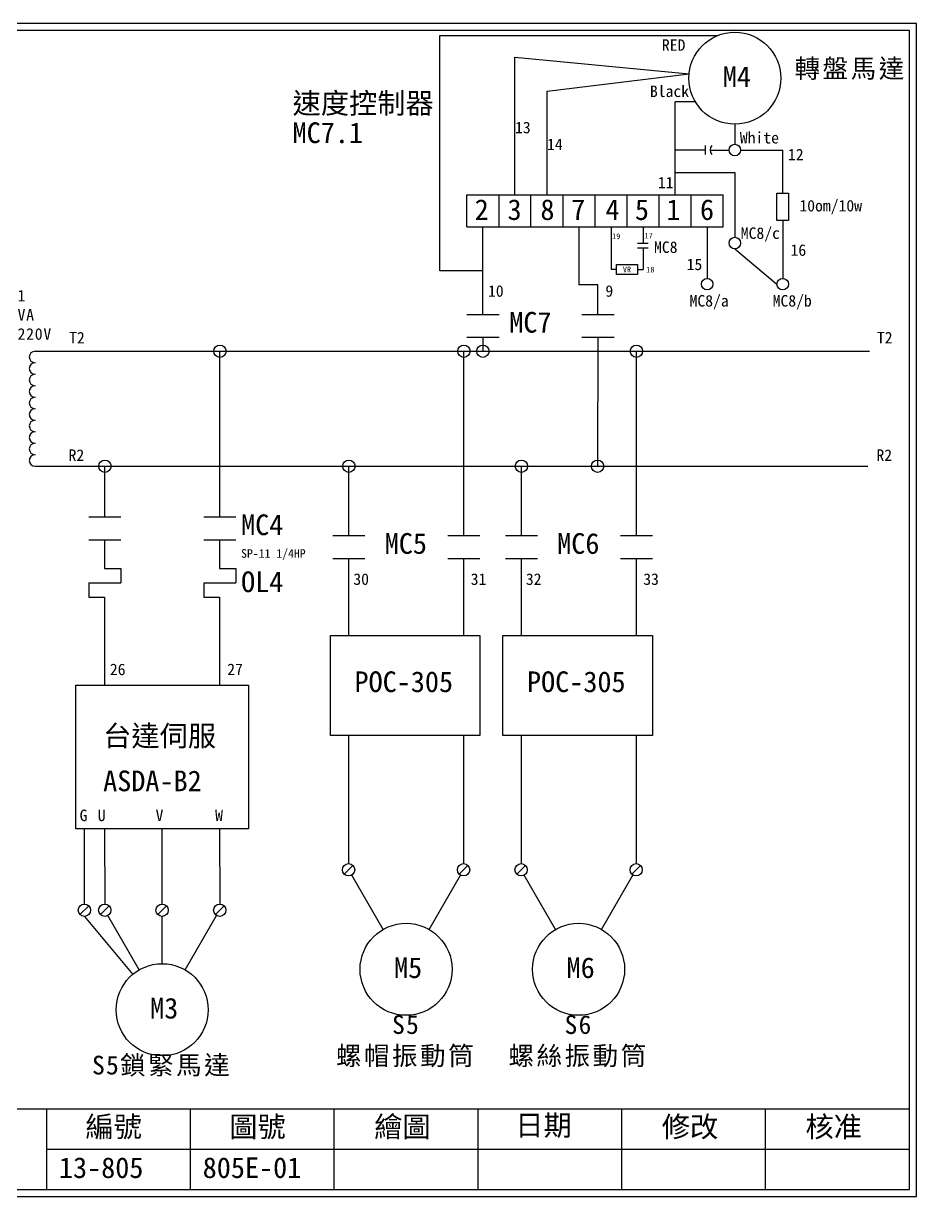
# Model space of a CAD drawing. Extents: x 10 to 297, y 3 to 207.
# Drawn here: x 141.7 to 297, y 3 to 207 of the extents above; entities that cross this region are included whole.
import ezdxf

# ---------------------------------------------------------------- set-up
doc = ezdxf.new("R2010")
doc.units = 0
doc.layers.get('0').update_dxf_attribs({"linetype": 'CONTINUOUS'})
doc.layers.add('圖框層', color=7, linetype='CONTINUOUS')
doc.layers.add('標尺寸層', color=3, linetype='CONTINUOUS')
doc.styles.add('STSL', font='KAIU.TTF')
doc.styles.add('標楷體', font='KAIU.TTF')

msp = doc.modelspace()

# ---------------------------------------------------------------- linework, layer by layer
for p, q in [((175.8, 117.19), (175.8, 112.2)), ((198.22, 113.95), (198.22, 108.09)), ((218.22, 113.95), (218.22, 108.09)), ((228.22, 113.95), (228.22, 108.09)), ((248.22, 113.95), (248.22, 108.09)), ((198.22, 108.09), (198.22, 100.55)), ((218.22, 108.09), (218.22, 100.55)), ((228.22, 108.09), (228.22, 100.55)), ((248.22, 108.09), (248.22, 100.55)), ((198.23, 83.17), (198.24, 60.88)), ((218.23, 83.17), (218.24, 60.88)), ((228.23, 83.17), (228.24, 60.88)), ((248.23, 83.17), (248.24, 60.88)), ((175.81, 66.92), (175.82, 53.85)), ((198.99, 60.57), (197.48, 59.06)), ((218.99, 60.57), (217.48, 59.06)), ((228.99, 60.57), (227.48, 59.06)), ((248.99, 60.57), (247.48, 59.06)), ((204.23, 49.44), (198.77, 58.88)), ((212.23, 49.44), (217.69, 58.9)), ((234.23, 49.44), (228.77, 58.88)), ((242.23, 49.44), (247.69, 58.9)), ((153.04, 53.53), (151.52, 52.02)), ((156.58, 53.53), (155.06, 52.02)), ((166.56, 53.53), (165.05, 52.02)), ((176.58, 53.53), (175.06, 52.02)), ((161.81, 42.4), (156.35, 51.85)), ((169.81, 42.4), (175.27, 51.86))]:
    msp.add_line(p, q)
for centre, radius in [((265.4, 197.45), 8), ((175.86, 149.98), 1.07), ((218.28, 149.98), 1.07), ((221.58, 149.98), 1.07), ((248.28, 149.98), 1.07), ((155.86, 129.98), 1.07), ((198.28, 129.98), 1.07), ((228.28, 129.98), 1.07), ((241.54, 129.98), 1.07), ((198.24, 59.81), 1.07), ((218.24, 59.81), 1.07), ((228.24, 59.81), 1.07), ((248.24, 59.81), 1.07), ((152.28, 52.78), 1.07), ((155.82, 52.78), 1.07), ((165.8, 52.77), 1.07), ((175.82, 52.78), 1.07), ((208.23, 42.51), 8), ((238.23, 42.51), 8), ((165.81, 35.48), 8)]:
    msp.add_circle(centre, radius)
at = {"layer": '圖框層', "color": 7}
for p, q in [((297, 206.97), (10, 206.97)), ((297, 3), (297, 206.97)), ((295.75, 205.72), (11.25, 205.72)), ((295.75, 4.25), (295.75, 205.72)), ((11.25, 18.25), (295.75, 18.25)), ((145.75, 4.25), (145.75, 18.25)), ((170.75, 4.25), (170.75, 18.25)), ((195.75, 4.25), (195.75, 18.25)), ((220.75, 4.25), (220.75, 18.25)), ((245.75, 4.25), (245.75, 18.25)), ((270.75, 4.25), (270.75, 18.25)), ((145.75, 11.25), (295.75, 11.25)), ((11.25, 4.25), (295.75, 4.25)), ((10, 3), (297, 3))]:
    msp.add_line(p, q, dxfattribs=at)
at = {"layer": '標尺寸層', "color": 7}
for p, q in [((214.08, 163.98), (214.08, 204.89)), ((214.08, 204.89), (262.46, 204.89)), ((227.17, 177.16), (227.17, 201.09)), ((227.17, 201.09), (257.43, 198.21)), ((232.74, 195.22), (257.43, 198.21)), ((232.74, 177.16), (232.74, 195.22)), ((258.5, 193.36), (255.01, 193.36)), ((255.01, 177.16), (255.01, 193.36)), ((265.4, 189.45), (265.4, 185.96)), ((260.22, 185.74), (260.22, 184.18)), ((260.22, 184.96), (255.01, 184.96)), ((261.11, 184.96), (264.4, 184.96)), ((266.4, 184.96), (273.73, 184.96)), ((273.73, 177.49), (273.73, 184.96)), ((255.03, 181.07), (265.4, 181.07)), ((265.4, 181.07), (265.4, 169.79)), ((218.82, 171.59), (218.82, 177.16)), ((218.82, 177.16), (224.39, 177.16)), ((224.39, 171.59), (224.39, 177.16)), ((224.39, 171.59), (224.39, 177.16)), ((224.39, 177.16), (229.95, 177.16)), ((229.95, 171.59), (229.95, 177.16)), ((229.95, 171.59), (229.95, 177.16)), ((229.95, 177.16), (235.52, 177.16)), ((235.52, 171.59), (235.52, 177.16)), ((235.52, 171.59), (235.52, 177.16)), ((235.52, 177.16), (241.09, 177.16)), ((241.09, 171.59), (241.09, 177.16)), ((241.09, 171.59), (241.09, 177.16)), ((241.09, 177.16), (246.66, 177.16)), ((246.66, 171.59), (246.66, 177.16)), ((246.66, 171.59), (246.66, 177.16)), ((246.66, 177.16), (252.22, 177.16)), ((252.22, 171.59), (252.22, 177.16)), ((252.22, 171.59), (252.22, 177.16)), ((252.22, 177.16), (257.79, 177.16)), ((257.79, 171.59), (257.79, 177.16)), ((257.79, 171.59), (257.79, 177.16)), ((257.79, 177.16), (263.36, 177.16)), ((263.36, 171.59), (263.36, 177.16)), ((218.82, 171.59), (224.39, 171.59)), ((221.6, 156.38), (221.6, 171.59)), ((224.39, 171.59), (229.95, 171.59)), ((229.95, 171.59), (235.52, 171.59)), ((235.52, 171.59), (241.09, 171.59)), ((238.3, 171.59), (238.3, 161.5)), ((241.09, 171.59), (246.66, 171.59)), ((243.87, 171.59), (243.87, 164.18)), ((246.66, 171.59), (252.22, 171.59)), ((249.44, 171.59), (249.44, 168.79)), ((252.22, 171.59), (257.79, 171.59)), ((257.79, 171.59), (263.36, 171.59)), ((260.58, 171.59), (260.58, 162.65)), ((273.73, 172.71), (273.73, 162.65)), ((248.45, 168.79), (250.35, 168.79)), ((248.45, 167.96), (250.35, 167.96)), ((249.44, 167.96), (249.44, 164.18)), ((265.4, 167.79), (272.73, 161.65)), ((221.6, 163.98), (214.08, 163.98)), ((244.83, 164.18), (243.87, 164.18)), ((248.46, 164.18), (249.44, 164.18)), ((241.6, 161.5), (238.3, 161.5)), ((241.6, 156.38), (241.6, 161.5)), ((218.82, 156.38), (224.39, 156.38)), ((238.82, 156.38), (244.39, 156.38)), ((218.82, 152.4), (224.39, 152.4)), ((221.59, 152.4), (221.58, 149.98)), ((238.82, 152.4), (244.39, 152.4)), ((241.58, 152.4), (241.54, 129.98)), ((143.7, 149.98), (288.8, 149.98)), ((175.86, 121.16), (175.86, 149.98)), ((218.28, 117.92), (218.28, 149.98)), ((248.28, 117.92), (248.28, 149.98)), ((143.7, 129.98), (288.54, 129.98)), ((155.86, 121.16), (155.86, 129.98)), ((198.28, 117.92), (198.28, 129.98)), ((228.28, 117.92), (228.28, 129.98)), ((153.07, 121.16), (158.64, 121.16)), ((173.07, 121.16), (178.64, 121.16)), ((153.07, 117.19), (158.64, 117.19)), ((155.8, 117.19), (155.8, 112.19)), ((173.07, 117.19), (178.64, 117.19)), ((195.49, 117.92), (201.06, 117.92)), ((215.49, 117.92), (221.06, 117.92)), ((225.49, 117.92), (231.06, 117.92)), ((245.49, 117.92), (251.06, 117.92)), ((155.8, 112.19), (158.64, 112.19)), ((158.64, 112.19), (158.64, 109.69)), ((175.8, 112.2), (178.64, 112.2)), ((178.64, 112.2), (178.64, 109.7)), ((195.49, 113.95), (201.06, 113.95)), ((198.22, 113.95), (198.22, 108.09)), ((215.49, 113.95), (221.06, 113.95)), ((225.49, 113.95), (231.06, 113.95)), ((228.22, 113.95), (228.22, 108.09)), ((245.49, 113.95), (251.06, 113.95)), ((153.07, 109.69), (158.64, 109.69)), ((153.07, 109.69), (153.07, 107.19)), ((173.07, 109.7), (178.64, 109.7)), ((173.07, 109.7), (173.07, 107.2)), ((153.07, 107.19), (155.8, 107.19)), ((155.8, 107.19), (155.81, 91.91)), ((173.07, 107.2), (175.8, 107.2)), ((175.8, 107.2), (175.81, 91.92)), ((150.81, 91.91), (175.8, 91.92)), ((150.81, 66.91), (150.81, 91.91)), ((175.8, 91.92), (180.8, 91.92)), ((180.8, 91.92), (180.8, 66.92)), ((155.81, 66.91), (150.81, 66.91)), ((152.28, 53.85), (152.28, 66.91)), ((180.8, 66.92), (155.81, 66.91)), ((155.81, 66.91), (155.82, 53.85)), ((165.8, 53.84), (165.8, 66.91)), ((152.28, 51.71), (160.69, 41.62)), ((165.81, 43.48), (165.81, 51.7))]:
    msp.add_line(p, q, dxfattribs=at)
for points in [[(272.7, 177.49), (274.75, 177.49), (274.75, 172.71), (272.7, 172.71)], [(244.83, 165.05), (248.46, 165.05), (248.46, 163.31), (244.83, 163.31)], [(195.08, 100.55), (221.07, 100.55), (221.07, 83.17), (195.08, 83.17)], [(225.08, 100.55), (251.07, 100.55), (251.07, 83.17), (225.08, 83.17)]]:
    msp.add_lwpolyline(points, close=True, dxfattribs=at)
for centre in [(265.4, 184.96), (265.4, 168.79), (260.58, 161.65), (273.73, 161.65)]:
    msp.add_circle(centre, 1, dxfattribs=at)
for centre, radius, start, end in [((262.3, 184.96), 1.19, 138.7324, 221.2676), ((143.7, 148.98), 1, 90, 270), ((143.7, 146.98), 1, 90, 270), ((143.7, 144.98), 1, 90, 270), ((143.7, 142.98), 1, 90, 270), ((143.7, 140.98), 1, 90, 270), ((143.7, 138.98), 1, 90, 270), ((143.7, 136.98), 1, 90, 270), ((143.7, 134.98), 1, 90, 270), ((143.7, 132.98), 1, 90, 270), ((143.7, 130.98), 1, 90, 270)]:
    msp.add_arc(centre, radius, start, end, dxfattribs=at)

# ---------------------------------------------------------------- texts
at = {"color": 0, "attachment_point": 2, "style": '標楷體'}
for s, insert, char_height, width in [('{\\T1.1;轉盤馬達}', (285.54, 200.77), 3.25, 24.1454), ('\\pt6.5;{\\T1.1;TR1\\P880VA\\P380V/220V}', (139.92, 160.65), 2, 17.6312), ('{\\T1.1;S5\\P螺帽振動筒}', (208.23, 34.52), 3.25, 28.0724), ('{\\T1.1;S6\\P螺絲振動筒}', (238.23, 34.52), 3.25, 28.0724), ('{\\T1.1;S5鎖緊馬達}', (165.81, 27.48), 3.25, 24.1454)]:
    msp.add_mtext(s, dxfattribs=dict(at, insert=insert, char_height=char_height, width=width))
at = {"layer": '圖框層', "color": 4, "style": 'STSL'}
for s, height, p in [('RED', 2, (252.72, 202.21)), ('M4', 3.6, (263.31, 195.93)), ('Black', 2, (250.64, 194.18)), ('速度控制器', 3.6, (188.49, 191.3)), ('MC7.1', 3.6, (188.49, 186.17)), ('13', 2, (227.17, 187.88)), ('White', 2, (266.27, 186.1)), ('14', 2, (232.74, 184.95)), ('12', 2, (274.64, 183.17)), ('11', 2, (252.02, 178.3)), ('2', 3.6, (220.16, 172.8)), ('3', 3.6, (225.87, 172.8)), ('8', 3.6, (231.59, 172.8)), ('7', 3.6, (236.95, 172.8)), ('4', 3.6, (242.9, 172.8)), ('5', 3.6, (248.02, 172.8)), ('1', 3.6, (253.5, 172.8)), ('6', 3.6, (259.34, 172.8)), ('10om/10w', 2, (276.63, 174.28)), ('MC8/c', 2, (266.44, 169.51)), ('19', 1, (244.06, 169.47)), ('17', 1, (249.71, 169.59)), ('MC8', 2, (251.35, 167.07)), ('16', 2, (275.09, 166.57)), ('15', 2, (257.02, 164.08)), ('VR', 1, (245.93, 163.7)), ('18', 1, (250, 163.68)), ('10', 2, (222.48, 159.45)), ('9', 2, (242.89, 159.45)), ('MC8/a', 2, (257.53, 157.75)), ('MC8/b', 2, (271.98, 157.75)), ('MC7', 3.6, (226.18, 153.21)), ('T2', 2, (149.63, 151.34)), ('T2', 2, (290.11, 151.34)), ('R2', 2, (149.54, 130.91)), ('R2', 2, (290.03, 130.91)), ('MC4', 3.6, (179.54, 118)), ('MC5', 3.6, (204.51, 114.75)), ('MC6', 3.6, (234.51, 114.75)), ('SP-11 1/4HP', 1.5, (179.54, 114.06)), ('OL4', 3.6, (179.54, 108.09)), ('30', 2, (199.06, 109.35)), ('31', 2, (219.47, 109.35)), ('32', 2, (229.06, 109.35)), ('33', 2, (249.47, 109.35)), ('26', 2, (156.72, 93.66)), ('27', 2, (177.13, 93.66)), ('POC-305', 3.6, (199.26, 90.71)), ('POC-305', 3.6, (229.26, 90.71)), ('台達伺服', 3.6, (155.55, 81.3)), ('ASDA-B2', 3.6, (155.55, 73.47)), ('G', 2, (151.46, 68.28)), ('U', 2, (154.61, 68.28)), ('V', 2, (164.67, 68.28)), ('W', 2, (175.02, 68.28)), ('M5', 3.6, (206.14, 40.99)), ('M6', 3.6, (236.14, 40.99)), ('M3', 3.6, (163.72, 33.95)), ('編號', 3.6, (152.47, 13.34)), ('圖號', 3.6, (177.47, 13.34)), ('繪圖', 3.6, (202.69, 13.34)), ('日期', 3.6, (227.22, 13.59)), ('修改', 3.6, (252.69, 13.34)), ('核准', 3.6, (277.69, 13.34)), ('13-805', 3.6, (147.86, 6.22)), ('805E-01', 3.6, (172.86, 6.22))]:
    msp.add_text(s, height=height, dxfattribs=at).set_placement(p)

doc.saveas('drawing.dxf')
